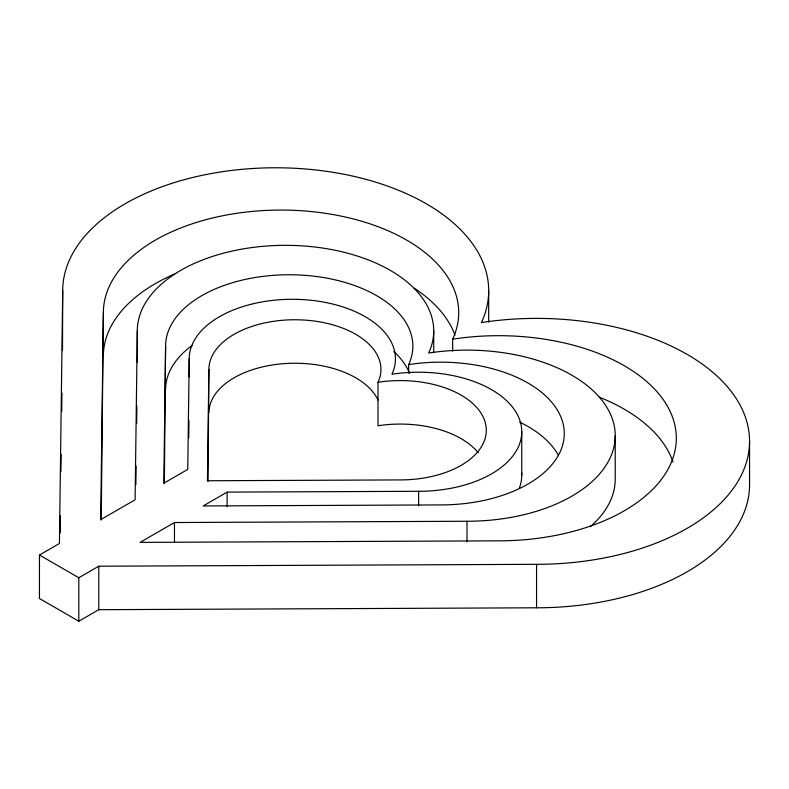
<?xml version="1.0" encoding="UTF-8"?>
<svg xmlns="http://www.w3.org/2000/svg" width="789" height="789" viewBox="0 0 789 789"><rect width="100%" height="100%" fill="white"/><g stroke="black" fill="none" stroke-linecap="round" stroke-linejoin="round"><path stroke-width="1.18" d="M39.45 555.022L78.811 577.745L98.793 566.216L536.559 564.322A212.991 122.966 0 0 0 747.725 425.301A212.991 122.966 0 0 0 481.438 322.573A212.991 122.966 0 0 0 303.499 168.826A212.991 122.966 0 0 0 62.706 290.747L59.431 543.493L39.45 555.022L39.45 598.496L78.811 621.229L98.793 609.69L536.559 607.796A212.991 122.966 0 0 0 749.55 484.831L749.55 441.347M60.132 532.979L60.349 515.809M60.921 471.635L61.148 454.464M61.71 411.513L61.946 393.109M62.499 350.168L62.706 290.747M103.379 312.631L100.686 519.665L135.106 499.802L137.296 330.897A148.204 85.567 0 0 1 304.85 246.06A148.204 85.567 0 0 1 428.664 353.038A148.204 85.567 0 0 1 613.96 424.521A148.204 85.567 0 0 1 467.019 521.253L174.468 522.525L140.047 542.388L498.648 540.84A177.673 102.58 0 0 0 674.792 424.877A177.673 102.58 0 0 0 452.659 339.181A177.673 102.58 0 0 0 304.238 210.939A177.673 102.58 0 0 0 103.379 312.631L101.248 520.01M135.866 484.525L136.102 466.161M136.665 423.328L136.882 406.197M165.591 346.124L163.816 483.223L187.762 469.396L189.202 358.827A103.122 59.54 0 0 1 305.787 299.8A103.122 59.54 0 0 1 391.936 374.242A103.122 59.54 0 0 1 520.878 423.979A103.122 59.54 0 0 1 418.634 491.291L227.124 492.119L203.177 505.946L440.637 504.921A123.626 71.375 0 0 0 563.208 424.226A123.626 71.375 0 0 0 408.643 364.597A123.626 71.375 0 0 0 305.363 275.361A123.626 71.375 0 0 0 165.591 346.124L164.368 483.854M188.739 437.934L188.965 420.734M208.888 369.43L207.448 480.757L400.27 479.919A86.021 49.668 0 0 0 485.56 423.772A86.021 49.668 0 0 0 378.01 382.28A86.021 49.668 0 0 0 306.142 320.186A86.021 49.668 0 0 0 208.888 369.43L208 481.418M615.223 435.686L615.223 479.17A148.204 85.567 0 0 1 590.271 526.687M536.559 564.322L536.559 607.796M521.756 431.751L521.756 475.225M488.687 290.747L488.687 322.149M467.019 521.253L467.019 541.787M452.659 339.181L452.659 351.263M433.713 330.897L433.713 352.634M418.634 491.291L418.634 505.779M408.643 364.597L408.643 373.049M378.01 382.28L378.01 425.764A86.021 49.668 0 0 1 478.233 452.738M227.124 492.119L227.124 506.607M189.202 358.827L189.202 376.945M174.468 522.525L174.468 541.846M137.296 330.897L137.296 362.289M98.793 566.216L98.793 609.69M78.811 577.745L78.811 621.229M208.888 412.903A86.021 49.668 0 0 1 283.685 363.67A86.021 49.668 0 0 1 378.01 400.053M165.591 389.598A123.626 71.375 0 0 1 192.141 345.404M393.8 351.529A123.626 71.375 0 0 1 409.619 373.375M521.677 472.848A103.122 59.54 0 0 1 519.231 488.322M519.764 422.174A123.626 71.375 0 0 1 558.553 455.578M103.379 356.115A177.673 102.58 0 0 1 175.72 273.507M414.324 288.281A177.673 102.58 0 0 1 454.987 335.217M599.354 397.232A177.673 102.58 0 0 1 672.987 461.989"/></g></svg>
